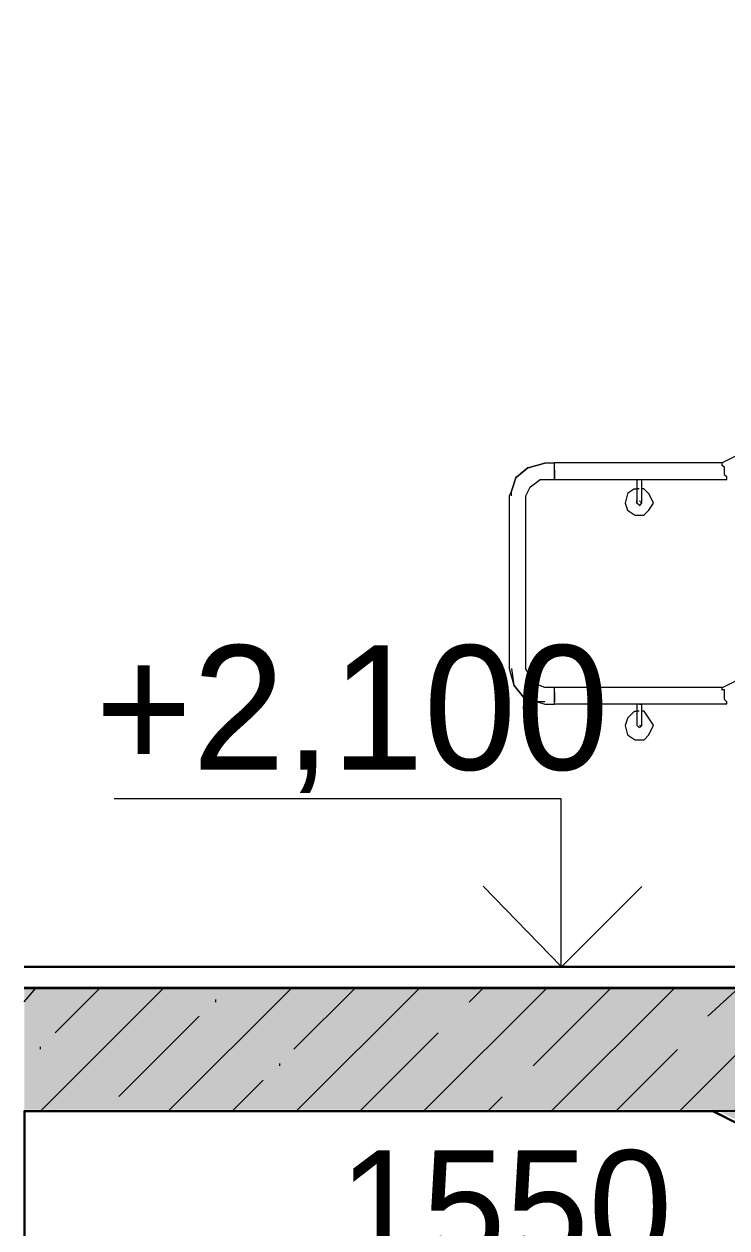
# Model space of a CAD drawing. Header units: millimetres. Extents: x -401725 to 250493, y 305116 to 802890.
# Drawn here: x -375105.534 to -375105.039, y 508954.571 to 508955.419 of the extents above; entities that cross this region are included whole.
import ezdxf

# ---------------------------------------------------------------- set-up
doc = ezdxf.new("R2010")
doc.units = ezdxf.units.MM
doc.layers.add('PDF _Геометрия', color=7, linetype='Continuous', true_color=0x1d1d1d)
doc.layers.add('PDF _Сплошная заливка', color=7, linetype='Continuous', true_color=0xffffff)
doc.layers.add('PDF _Текст', color=7, linetype='Continuous')

msp = doc.modelspace()

# ---------------------------------------------------------------- hatches: boundary and pattern name
at = {"layer": 'PDF _Сплошная заливка', "transparency": 33554559}
msp.add_hatch(color=256, dxfattribs=at).paths.add_polyline_path([(-375104.93202, 508954.59575), (-375104.93202, 508954.73986), (-375105.53419, 508954.73986), (-375105.53419, 508954.65408), (-375105.04701, 508954.65408), (-375104.93369, 508954.59742)])

# ---------------------------------------------------------------- linework, layer by layer
at = {"color": 6, "lineweight": 30}
for points in [[(-375102.34575, 508955.45634), (-375103.3691, 508955.45659), (-375103.3691, 508955.42803), (-375104.91712, 508954.65314), (-375105.53429, 508954.65299)], [(-375103.60071, 508953.92806), (-375105.04907, 508954.65299), (-375105.53409, 508954.65299), (-375105.53409, 508953.45977), (-375104.98253, 508953.45977), (-375104.98253, 508953.39304), (-375104.87251, 508953.39304), (-375104.87241, 508953.32636), (-375104.76248, 508953.32636), (-375104.76248, 508953.25974), (-375104.65246, 508953.25974), (-375104.65246, 508953.19298), (-375104.54243, 508953.19298), (-375104.54243, 508953.1247), (-375104.43241, 508953.1247), (-375104.43241, 508953.05993), (-375104.32265, 508953.05823)]]:
    msp.add_lwpolyline(points, dxfattribs=at)
at = {"layer": 'PDF _Геометрия', "color": 7, "lineweight": 9}
for points in [[(-375104.94912, 508955.15634), (-375105.04245, 508955.10976)], [(-375105.16075, 508955.10968), (-375105.1675, 508955.10968)], [(-375105.04257, 508955.10988), (-375105.16097, 508955.10988)], [(-375105.16075, 508955.10795), (-375105.16075, 508955.10968)], [(-375105.16075, 508955.10968), (-375105.16075, 508955.10968)], [(-375105.16075, 508955.10968), (-375105.16075, 508955.10968)], [(-375105.16075, 508955.10968), (-375105.16075, 508955.10968)], [(-375105.16075, 508955.10639), (-375105.16075, 508955.10795)], [(-375105.16075, 508955.10466), (-375105.16075, 508955.10639)], [(-375105.04094, 508955.10646), (-375105.04268, 508955.1082)], [(-375105.04257, 508955.10814), (-375105.04257, 508955.10988)], [(-375105.04257, 508955.10988), (-375105.04257, 508955.10988)], [(-375105.04257, 508955.10814), (-375105.04257, 508955.10814)], [(-375105.04094, 508955.10489), (-375105.04094, 508955.10646)], [(-375105.04094, 508955.10316), (-375105.04094, 508955.10489)], [(-375105.17755, 508955.09302), (-375105.1708, 508955.09804)], [(-375105.17083, 508955.09813), (-375105.16754, 508955.09813)], [(-375105.1675, 508955.09808), (-375105.16075, 508955.09808)], [(-375105.16104, 508955.09817), (-375105.03932, 508955.09817)], [(-375105.16075, 508955.1031), (-375105.16075, 508955.1031)], [(-375105.16075, 508955.10137), (-375105.16075, 508955.10137)], [(-375105.16075, 508955.09808), (-375105.16075, 508955.09808)], [(-375105.16075, 508955.09808), (-375105.16075, 508955.09808)], [(-375105.10271, 508955.09819), (-375105.10098, 508955.09819)], [(-375105.10261, 508955.09814), (-375105.10261, 508955.09155)], [(-375105.10261, 508955.09814), (-375105.10261, 508955.09814)], [(-375105.10261, 508955.09814), (-375105.10261, 508955.09814)], [(-375105.10261, 508955.09814), (-375105.10261, 508955.09814)], [(-375105.10261, 508955.09814), (-375105.10261, 508955.09814)], [(-375105.10098, 508955.09819), (-375105.10098, 508955.09819)], [(-375105.10098, 508955.09819), (-375105.10098, 508955.09819)], [(-375105.10081, 508955.09802), (-375105.09908, 508955.09802)], [(-375105.09908, 508955.09142), (-375105.09908, 508955.09802)], [(-375105.09908, 508955.09802), (-375105.09908, 508955.09802)], [(-375105.09908, 508955.09802), (-375105.09908, 508955.09802)], [(-375105.03931, 508955.09991), (-375105.04105, 508955.10147)], [(-375105.04094, 508955.10159), (-375105.04094, 508955.10316)], [(-375105.04094, 508955.10159), (-375105.04094, 508955.10159)], [(-375105.03931, 508955.09817), (-375105.03931, 508955.09991)], [(-375105.03931, 508955.09817), (-375105.03931, 508955.09817)], [(-375105.03931, 508955.09817), (-375105.03931, 508955.09817)], [(-375105.1909, 508955.08656), (-375105.1909, 508955.08985), (-375105.19263, 508955.08656)], [(-375105.18088, 508955.0865), (-375105.17759, 508955.09325)], [(-375105.10913, 508955.08805), (-375105.11086, 508955.08146)], [(-375105.10424, 508955.0915), (-375105.10927, 508955.0882)], [(-375105.10434, 508955.09155), (-375105.10261, 508955.09155), (-375105.10261, 508955.08478)], [(-375105.10098, 508955.0916), (-375105.10271, 508955.0916)], [(-375105.09745, 508955.09147), (-375105.09918, 508955.09147)], [(-375105.09908, 508955.08465), (-375105.09908, 508955.09142)], [(-375105.09908, 508955.09142), (-375105.09908, 508955.09142)], [(-375105.09419, 508955.0881), (-375105.09748, 508955.0914)], [(-375105.09093, 508955.08143), (-375105.09422, 508955.0882)], [(-375105.19253, 508955.08652), (-375105.19253, 508954.96476)], [(-375105.18085, 508954.96478), (-375105.18085, 508955.08641)], [(-375105.11086, 508955.08146), (-375105.10913, 508955.07643)], [(-375105.10098, 508955.07997), (-375105.10271, 508955.08153)], [(-375105.10261, 508955.08478), (-375105.10261, 508955.08322)], [(-375105.10261, 508955.08322), (-375105.10261, 508955.08148)], [(-375105.10261, 508955.08148), (-375105.10261, 508955.08322)], [(-375105.10081, 508955.07962), (-375105.09908, 508955.08136), (-375105.09908, 508955.08465)], [(-375105.10081, 508955.08309), (-375105.09908, 508955.08136)], [(-375105.09423, 508955.07657), (-375105.09093, 508955.08143)], [(-375105.10927, 508955.07658), (-375105.10424, 508955.07311)], [(-375105.10404, 508955.07308), (-375105.09745, 508955.07308)], [(-375105.09749, 508955.07318), (-375105.09419, 508955.07647)], [(-375104.95086, 508954.99969), (-375104.94912, 508954.99812), (-375105.04245, 508954.95136)], [(-375105.19256, 508954.96483), (-375105.18927, 508954.95324)], [(-375105.191, 508954.96483), (-375105.18927, 508954.95324)], [(-375105.17922, 508954.96152), (-375105.18095, 508954.96481)], [(-375105.17596, 508954.95484), (-375105.17925, 508954.96159)], [(-375105.16754, 508954.9515), (-375105.17585, 508954.95479)], [(-375105.16075, 508954.95142), (-375105.1675, 508954.95142)], [(-375105.04257, 508954.95148), (-375105.16097, 508954.95148)], [(-375105.16075, 508954.94969), (-375105.16075, 508954.95142)], [(-375105.16075, 508954.95142), (-375105.16075, 508954.95142)], [(-375105.16075, 508954.95142), (-375105.16075, 508954.95142)], [(-375105.16075, 508954.95142), (-375105.16075, 508954.95142)], [(-375105.04257, 508954.94974), (-375105.04257, 508954.95148)], [(-375105.04257, 508954.95148), (-375105.04257, 508954.95148)], [(-375105.04257, 508954.95148), (-375105.04257, 508954.95148)], [(-375105.16075, 508954.94796), (-375105.16075, 508954.94969)], [(-375105.16075, 508954.94969), (-375105.16075, 508954.94969)], [(-375105.04094, 508954.94979), (-375105.04268, 508954.94979)], [(-375105.03931, 508954.94149), (-375105.04105, 508954.94323)], [(-375105.04094, 508954.94822), (-375105.04094, 508954.94979)], [(-375105.04094, 508954.94648), (-375105.04094, 508954.94822)], [(-375105.04094, 508954.94492), (-375105.04094, 508954.94648)], [(-375105.04094, 508954.94318), (-375105.04094, 508954.94492)], [(-375105.16754, 508954.94147), (-375105.17256, 508954.94147), (-375105.16754, 508954.93973)], [(-375105.1675, 508954.93965), (-375105.16075, 508954.93965)], [(-375105.16104, 508954.93992), (-375105.03932, 508954.93992)], [(-375105.16075, 508954.94138), (-375105.16075, 508954.94138)], [(-375105.16075, 508954.93965), (-375105.16075, 508954.94138)], [(-375105.16075, 508954.94138), (-375105.16075, 508954.94138)], [(-375105.16075, 508954.93965), (-375105.16075, 508954.93965)], [(-375105.10424, 508954.93483), (-375105.10927, 508954.9298)], [(-375105.10434, 508954.93487), (-375105.10261, 508954.93487), (-375105.10261, 508954.92811)], [(-375105.10271, 508954.93994), (-375105.10098, 508954.93994)], [(-375105.10098, 508954.93491), (-375105.10271, 508954.93491)], [(-375105.10261, 508954.9399), (-375105.10261, 508954.93487)], [(-375105.10261, 508954.9399), (-375105.10261, 508954.9399)], [(-375105.10261, 508954.9399), (-375105.10261, 508954.9399)], [(-375105.10261, 508954.9399), (-375105.10261, 508954.9399)], [(-375105.10261, 508954.9399), (-375105.10261, 508954.9399)], [(-375105.10098, 508954.93994), (-375105.10098, 508954.93994)], [(-375105.10098, 508954.93994), (-375105.10098, 508954.93994)], [(-375105.10081, 508954.93976), (-375105.09908, 508954.93976)], [(-375105.09745, 508954.93477), (-375105.09918, 508954.93477)], [(-375105.09908, 508954.93473), (-375105.09908, 508954.93976)], [(-375105.09908, 508954.93976), (-375105.09908, 508954.93976)], [(-375105.09908, 508954.93976), (-375105.09908, 508954.93976)], [(-375105.09908, 508954.93299), (-375105.09908, 508954.93473)], [(-375105.09419, 508954.92982), (-375105.09748, 508954.93485)], [(-375105.03931, 508954.93992), (-375105.03931, 508954.94149)], [(-375105.03931, 508954.94149), (-375105.03931, 508954.94149)], [(-375105.03931, 508954.93992), (-375105.03931, 508954.93992)], [(-375105.10913, 508954.92968), (-375105.11086, 508954.92465)], [(-375105.10261, 508954.9281), (-375105.10261, 508954.92481)], [(-375105.10081, 508954.9231), (-375105.09908, 508954.92466), (-375105.09908, 508954.9264)], [(-375105.09908, 508954.9264), (-375105.09908, 508954.93299)], [(-375105.09093, 508954.92487), (-375105.09422, 508954.9299)], [(-375105.11086, 508954.92465), (-375105.10913, 508954.91806)], [(-375105.10927, 508954.91817), (-375105.10424, 508954.91488)], [(-375105.10098, 508954.92329), (-375105.10271, 508954.92485)], [(-375105.10261, 508954.92481), (-375105.10261, 508954.92481)], [(-375105.10261, 508954.92481), (-375105.10261, 508954.92481)], [(-375105.10081, 508954.92466), (-375105.09908, 508954.92466)], [(-375105.09749, 508954.91472), (-375105.09419, 508954.91819)], [(-375105.09423, 508954.9181), (-375105.09093, 508954.92486)], [(-375105.10404, 508954.91464), (-375105.09745, 508954.91464)], [(-375105.15586, 508954.87308), (-375105.47088, 508954.87308)], [(-375105.15586, 508954.7548), (-375105.15586, 508954.87308)], [(-375105.09582, 508954.75467), (-375105.21418, 508954.75467)], [(-375105.06593, 508954.75479), (-375105.15593, 508954.75479)], [(-375104.99584, 508954.75482), (-375105.06586, 508954.75482)]]:
    msp.add_lwpolyline(points, dxfattribs=at)
for points in [[(-375105.18752, 508955.09978), (-375105.17922, 508955.10653)], [(-375105.17913, 508955.10644), (-375105.16754, 508955.10972)], [(-375105.16075, 508955.10466), (-375105.16075, 508955.1031)], [(-375105.19093, 508955.08993), (-375105.18764, 508955.09997)], [(-375105.16075, 508955.1031), (-375105.16075, 508955.10137)], [(-375105.16075, 508955.10137), (-375105.16075, 508955.09964)], [(-375105.16075, 508955.09964), (-375105.16075, 508955.09808)], [(-375105.18248, 508954.94467), (-375105.18923, 508954.95315)], [(-375105.17243, 508954.94136), (-375105.18247, 508954.94465)], [(-375105.16075, 508954.94796), (-375105.16075, 508954.9464)], [(-375105.16075, 508954.9464), (-375105.16075, 508954.94467)], [(-375105.16075, 508954.94467), (-375105.16075, 508954.94311)], [(-375105.16075, 508954.94311), (-375105.16075, 508954.94138)]]:
    msp.add_lwpolyline(points, close=True, dxfattribs=at)
at = {"layer": 'PDF _Геометрия', "color": 7, "lineweight": 18}
for points in [[(-375105.15586, 508954.7548), (-375105.21093, 508954.81143)], [(-375105.15582, 508954.7546), (-375105.09908, 508954.81135)]]:
    msp.add_lwpolyline(points, dxfattribs=at)
at = {"layer": 'PDF _Геометрия', "color": 7, "lineweight": 30}
for points in [[(-375104.92412, 508954.75466), (-375105.5342, 508954.75466)], [(-375104.93091, 508954.68976), (-375104.93091, 508954.73986), (-375105.53421, 508954.73986)], [(-375105.53418, 508954.73964), (-375104.9241, 508954.73964)], [(-375105.53409, 508954.65299), (-375105.04907, 508954.65299)], [(-375105.04927, 508954.6531), (-375104.93091, 508954.59323)]]:
    msp.add_lwpolyline(points, dxfattribs=at)
at = {"layer": 'PDF _Геометрия', "lineweight": 9}
for points in [[(-375105.53424, 508954.72985), (-375105.52586, 508954.73976)], [(-375105.52253, 508954.6532), (-375105.43594, 508954.73979)], [(-375105.51244, 508954.7081), (-375105.48077, 508954.73977)], [(-375105.43245, 508954.65304), (-375105.34575, 508954.73974)], [(-375105.34434, 508954.69653), (-375105.30092, 508954.73978)], [(-375105.34246, 508954.65308), (-375105.25583, 508954.73971)], [(-375105.25264, 508954.65308), (-375105.1659, 508954.73982)], [(-375105.22076, 508954.72974), (-375105.21073, 508954.73976)], [(-375105.17578, 508954.6848), (-375105.12081, 508954.73976)], [(-375105.16265, 508954.65322), (-375105.07598, 508954.73989)], [(-375105.07238, 508954.65309), (-375104.98579, 508954.73968)], [(-375105.05263, 508954.71989), (-375105.03089, 508954.7399)], [(-375105.39927, 508954.7298), (-375105.39927, 508954.73151)], [(-375105.46758, 508954.66327), (-375105.41095, 508954.71991)], [(-375105.23084, 508954.71979), (-375105.23084, 508954.71979)], [(-375105.29759, 508954.6531), (-375105.24252, 508954.70818)], [(-375105.0624, 508954.70807), (-375105.0624, 508954.70807)], [(-375105.52261, 508954.69649), (-375105.52261, 508954.6982)], [(-375105.11733, 508954.65302), (-375105.07409, 508954.69644)], [(-375105.35417, 508954.68474), (-375105.35417, 508954.68646)], [(-375105.38751, 508954.65316), (-375105.36585, 508954.67482)], [(-375105.18574, 508954.67473), (-375105.18574, 508954.67473)], [(-375105.20745, 508954.65305), (-375105.19742, 508954.66308)]]:
    msp.add_lwpolyline(points, dxfattribs=at)

# ---------------------------------------------------------------- texts
at = {"layer": 'PDF _Текст', "attachment_point": 4, "style": ''}
for s, insert, char_height in [('+2,100', (-375105.48421, 508954.92924), 0.087678), ('1550', (-375105.31254, 508954.58529), 0.078909)]:
    msp.add_mtext(s, dxfattribs=dict(at, insert=insert, char_height=char_height))

doc.saveas('drawing.dxf')
